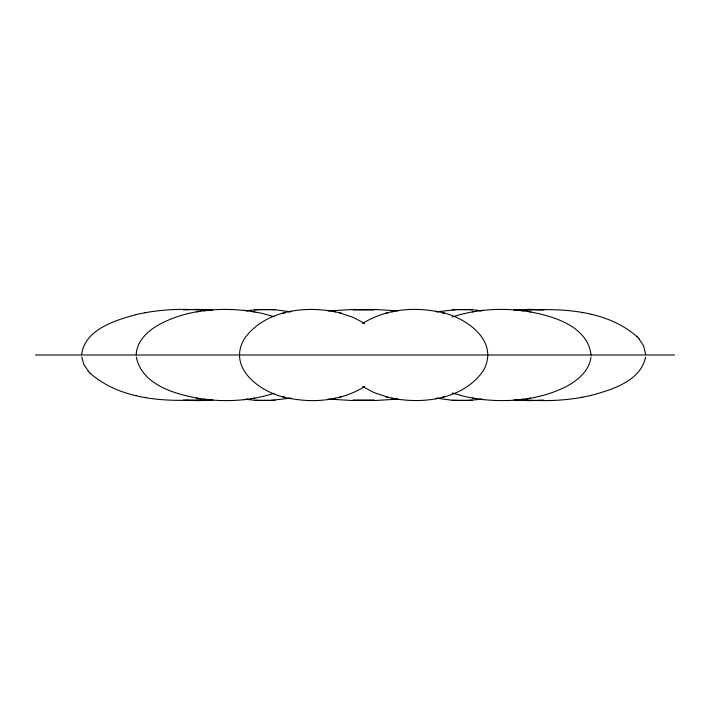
<?xml version="1.0" encoding="UTF-8"?>
<svg xmlns="http://www.w3.org/2000/svg" width="710" height="710" viewBox="0 0 710 710"><rect width="100%" height="100%" fill="white"/><g stroke="black" fill="none" stroke-linecap="round" stroke-linejoin="round"><path stroke-width="1.06" d="M136.231 355C136.409 341.767 147.094 331.552 157.806 325.34C184.884 310.11 217.42 307.173 247.826 310.865M81.668 354.255C84.987 329.032 116.191 320.05 136.639 314.459M590.658 395.541C610.964 389.95 639.958 381.687 645.425 357.849M645.505 357.245L645.363 358.39M590.968 357.068C589.504 370.744 577.691 380.347 566.385 386.48C539.769 399.934 508.768 402.783 479.472 399.135M362.641 323.467C384.891 309.471 412.945 306.587 438.363 311.85M364.665 386.533C342.406 400.529 314.352 403.413 288.935 398.15M452.323 316.98C475.221 309.418 499.929 307.776 523.785 310.865M274.033 393.34C251.384 400.6 227.049 402.197 203.513 399.135M335.493 311.85C303.623 305.504 263.623 310.785 243.947 339.38C226.517 370.434 264.67 395.221 291.34 398.7M391.805 398.15C423.675 404.496 463.674 399.215 483.35 370.62C500.781 339.566 462.636 314.779 435.958 311.299M282.837 313.27L285.163 312.737M288.935 311.85L291.34 311.299M385.707 313.27L388.042 312.737M391.805 311.85L394.219 311.299M333.079 398.7L335.493 398.15M339.265 397.263L341.59 396.73M435.958 398.7L438.363 398.15M442.135 397.263L444.469 396.73M145 312.737C165.252 309.098 186.047 308.415 206.495 310.678M520.803 399.322C541.251 401.585 562.045 400.901 582.298 397.263M135.85 314.619L145.834 312.56M581.472 397.44L591.457 395.381M436.499 311.85L457.098 309.542M290.798 398.15L270.199 400.458M196.528 311.85L200.557 311.299M203.513 310.865L207.639 310.297M472.478 311.85L476.516 311.299M479.472 310.865L483.599 310.297M243.699 399.703L247.826 399.135M250.781 398.7L254.819 398.15M519.658 399.703L523.785 399.135M526.74 398.7L530.778 398.15M246.432 310.643L259.683 309.542M481.859 399.242L467.615 400.458M520.803 310.678C560.154 307.776 606.127 309.427 637.252 336.833M206.495 399.322C167.143 402.224 121.179 400.573 90.046 373.167M353.127 309.924L375.954 309.542L398.132 310.865M374.17 400.076L351.344 400.458L328.1 399.047M328.1 310.953L351.344 309.542L374.17 309.924M398.132 399.135L375.954 400.458L353.127 400.076M186.668 309.729L197.575 309.356L212.734 310.013M543.824 309.942L529.722 309.356L514.564 310.013M183.482 400.058L197.575 400.644L208.483 400.271M513.933 399.952L529.722 400.644L540.629 400.271M183.482 309.942L189.25 309.542M513.933 310.048L521.397 309.542M205.9 400.458L212.734 399.987M538.047 400.458L543.824 400.058M259.993 309.542L275.125 309.729L290.798 311.85M457.409 309.542L472.541 309.729L481.859 310.758M269.889 400.458L254.757 400.271L246.432 399.357M467.304 400.458L452.172 400.271L436.499 398.15M254.757 309.729L269.889 309.542M452.172 309.729L467.304 309.542M275.125 400.271L259.993 400.458M472.541 400.271L457.409 400.458M35.5 355L674.5 355M467.615 309.542L472.541 309.729M270.199 309.542L275.125 309.729M452.172 400.271L457.098 400.458M254.757 400.271L259.683 400.458M538.047 309.542L540.629 309.729M205.9 309.542L208.483 309.729M518.815 400.271L521.397 400.458M186.668 400.271L189.25 400.458M526.74 311.299C551.519 315.515 587.605 325.322 591.066 355M250.781 311.299L261.706 313.27L274.033 316.66M452.323 393.02L465.591 396.73L476.516 398.7M136.329 357.068C141.973 385.352 176.053 394.467 200.557 398.7M519.658 310.297L530.778 311.85M243.699 310.297L254.819 311.85M472.478 398.15L483.599 399.703M196.528 398.15L207.639 399.703M581.472 312.56L582.298 312.737M590.658 314.459L591.457 314.619M145 397.263L145.834 397.44M135.85 395.381L136.639 395.541M442.135 312.737L444.469 313.27M339.265 312.737L353.349 317.432L364.665 323.467M362.641 386.533L373.948 392.568L388.042 397.263M282.837 396.73L285.163 397.263M333.079 311.299L341.59 313.27M385.707 396.73L394.219 398.7M638.751 338.484L643.544 345.734L645.639 354.255M81.748 356.881L83.762 364.265L88.546 371.516M636.87 336.416L639.098 338.847M88.209 371.152L90.427 373.584"/></g></svg>
